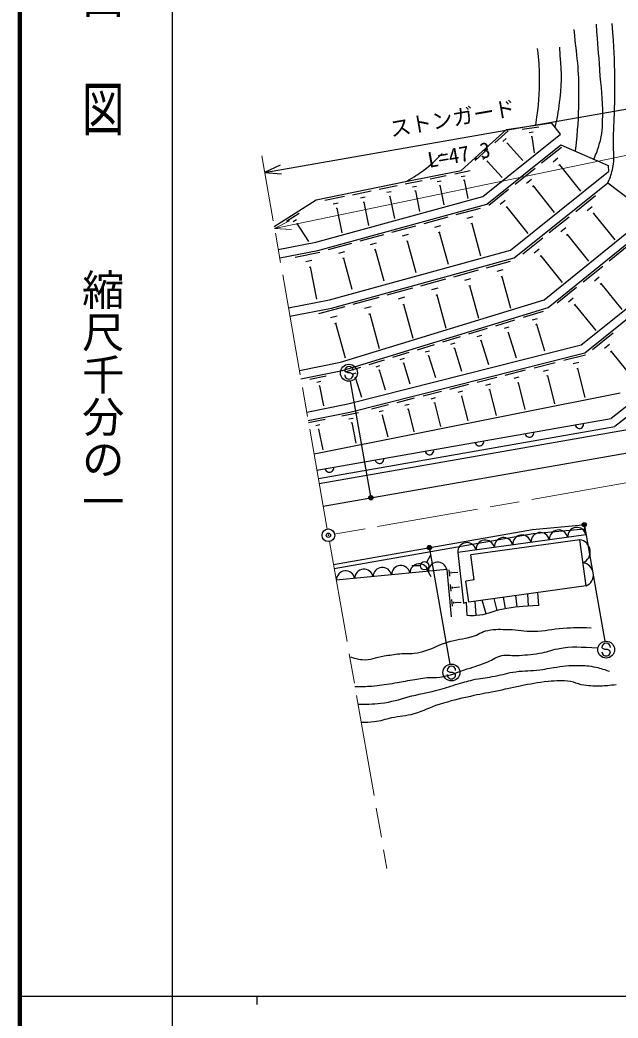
# Model space of a CAD drawing. Units: millimetres, scale not verified. Extents: x 40000 to 680000, y 20000 to 380000.
# Drawn here: x 40000 to 110696, y 202409 to 320402 of the extents above; entities that cross this region are included whole.
import ezdxf
from ezdxf.enums import TextEntityAlignment as Align

# ---------------------------------------------------------------- set-up
doc = ezdxf.new("R2010")
doc.units = ezdxf.units.MM
doc.header["$LTSCALE"] = 1000
doc.header["$PDMODE"] = 32
doc.header["$PDSIZE"] = 500
doc.linetypes.add('CHAIN', pattern=[18.5, 12, -1.5, 3.5, -1.5])
for name, color, linetype, lineweight in [('M-BGD', 7, 'Continuous', 25), ('M-BMK', 2, 'CHAIN', 13), ('M-BMK-SRVR', 3, 'Continuous', 25), ('M-STR-HTXT', 7, 'Continuous', 13), ('M-STR-STRC', 7, 'Continuous', 25), ('M-TTL', 2, 'Continuous', 140), ('M-TTL-BAND', 7, 'Continuous', 25)]:
    doc.layers.add(name, color=color, linetype=linetype, lineweight=lineweight)
doc.styles.add('@ＭＳ ゴシック', font='')
doc.styles.add('ＭＳ ゴシック', font='')
doc.styles.get('@ＭＳ ゴシック').set_extended_font_data('@MS Gothic')
doc.styles.get('ＭＳ ゴシック').set_extended_font_data('MS Gothic')

msp = doc.modelspace()

# ---------------------------------------------------------------- linework, layer by layer
at = {"layer": 'M-BGD'}
for p, q in [((97502, 307466), (102839, 308243)), ((103910, 306907), (102839, 308243)), ((92148, 302624), (97502, 307466)), ((94723, 299544), (103910, 306907)), ((96131, 305889), (97701, 307308)), ((99354, 307483), (101344, 307773)), ((100173, 307094), (100671, 307167)), ((95187, 298634), (103932, 305643)), ((97075, 306029), (97467, 306383)), ((97577, 305769), (97675, 305858)), ((97626, 305814), (99462, 303783)), ((100432, 306624), (100556, 306642)), ((100494, 306633), (100779, 304677)), ((103932, 305643), (109540, 303194)), ((93814, 303793), (95316, 305152)), ((101667, 303507), (104007, 305383)), ((94717, 303927), (95092, 304267)), ((95197, 303679), (95291, 303764)), ((95244, 303721), (96987, 301794)), ((103013, 303625), (103599, 304094)), ((103702, 303216), (103848, 303333)), ((103775, 303275), (106277, 300153)), ((85575, 301316), (92148, 302624)), ((91392, 302215), (93211, 302586)), ((97970, 293176), (109569, 302471)), ((98545, 301005), (100886, 302881)), ((109540, 303194), (109569, 302471)), ((75025, 299125), (85575, 301316)), ((85525, 301015), (87537, 301427)), ((88483, 301620), (90398, 302011)), ((89299, 301288), (89778, 301386)), ((92168, 301899), (92622, 301992)), ((92431, 301479), (92545, 301502)), ((92488, 301491), (92938, 299288)), ((98434, 292266), (109497, 301133)), ((99892, 301124), (100477, 301593)), ((109497, 301133), (114415, 297405)), ((79307, 299745), (81524, 300198)), ((82467, 300391), (84580, 300822)), ((83367, 300024), (83895, 300132)), ((86382, 300667), (86885, 300769)), ((86673, 300202), (86799, 300228)), ((86736, 300215), (87239, 297753)), ((89576, 300846), (89696, 300871)), ((89636, 300858), (90110, 298539)), ((95424, 298504), (97765, 300380)), ((100581, 300714), (100727, 300832)), ((100654, 300773), (103156, 297652)), ((70049, 295979), (75025, 299125)), ((74976, 294136), (94723, 299544)), ((75206, 293162), (95187, 298634)), ((76041, 299078), (78365, 299553)), ((77031, 298675), (77612, 298793)), ((80251, 299361), (80805, 299474)), ((80572, 298849), (80711, 298877)), ((80642, 298863), (81206, 296101)), ((83673, 299537), (83805, 299564)), ((83739, 299550), (84272, 296940)), ((96771, 298622), (97356, 299091)), ((105698, 297767), (108046, 299649)), ((71508, 296606), (73018, 297560)), ((77368, 298138), (77513, 298168)), ((77440, 298153), (78037, 295233)), ((91578, 297387), (94436, 298169)), ((97460, 298213), (97606, 298330)), ((97533, 298271), (100034, 295150)), ((101965, 287321), (114415, 297405)), ((107049, 297886), (107636, 298356)), ((107740, 297475), (107886, 297593)), ((107813, 297534), (110318, 294408)), ((72313, 296586), (72690, 296825)), ((72693, 296298), (72787, 296358)), ((72740, 296328), (74088, 294196)), ((87765, 296342), (90598, 297118)), ((92845, 296966), (93560, 297161)), ((93309, 296325), (93488, 296374)), ((93398, 296349), (94445, 292527)), ((102444, 286422), (114640, 296299)), ((102565, 295256), (104921, 297144)), ((80212, 294274), (82997, 295037)), ((83977, 295305), (86786, 296074)), ((85222, 294891), (85925, 295083)), ((89022, 295925), (89730, 296119)), ((89481, 295289), (89658, 295338)), ((89570, 295314), (90607, 291528)), ((103920, 295375), (104509, 295847)), ((104613, 294963), (104760, 295081)), ((104687, 295022), (107202, 291884)), ((70529, 293248), (74976, 294136)), ((76472, 293249), (79233, 294006)), ((81447, 293864), (82144, 294054)), ((85678, 294261), (85854, 294309)), ((85766, 294285), (86793, 290536)), ((99423, 292738), (101787, 294633)), ((109660, 291945), (111968, 293814)), ((70702, 292263), (75206, 293162)), ((72535, 292374), (75464, 292958)), ((76587, 287319), (97970, 293176)), ((77697, 292843), (78387, 293032)), ((81899, 293239), (82073, 293287)), ((81986, 293263), (83003, 289550)), ((100783, 292857), (101374, 293331)), ((73780, 291861), (74512, 292007)), ((76817, 286345), (98434, 292266)), ((78144, 292223), (78317, 292271)), ((78231, 292247), (79238, 288570)), ((95148, 291106), (98001, 291888)), ((101479, 292444), (101626, 292563)), ((101553, 292503), (104077, 289353)), ((106333, 281983), (118512, 291758)), ((74201, 291184), (74384, 291220)), ((74292, 291202), (75054, 287383)), ((91294, 290051), (94206, 290848)), ((96413, 290686), (97126, 290882)), ((106579, 289449), (108880, 291313)), ((106789, 281067), (119495, 291265)), ((87381, 288979), (90352, 289793)), ((92585, 289622), (93313, 289821)), ((96876, 290046), (97054, 290095)), ((96965, 290071), (97993, 286317)), ((107908, 289573), (108483, 290039)), ((108590, 289173), (108734, 289289)), ((108662, 289231), (111147, 286163)), ((83408, 287891), (86439, 288721)), ((88698, 288542), (89441, 288745)), ((89180, 287875), (89366, 287926)), ((93057, 288969), (93239, 289019)), ((93148, 288994), (94200, 285153)), ((103505, 286960), (105800, 288818)), ((71740, 286352), (76587, 287319)), ((77870, 279927), (101965, 287321)), ((79374, 286786), (82467, 287633)), ((84752, 287445), (85510, 287652)), ((85244, 286764), (85433, 286816)), ((85339, 286790), (86439, 282771)), ((89273, 287900), (90349, 283971)), ((104830, 287083), (105404, 287548)), ((105510, 286684), (105653, 286800)), ((105582, 286742), (108058, 283684)), ((71913, 285367), (76817, 286345)), ((75340, 285681), (78433, 286529)), ((78115, 278957), (102444, 286422)), ((80745, 286331), (81519, 286542)), ((81247, 285637), (81440, 285690)), ((81344, 285663), (82469, 281553)), ((99503, 285258), (101871, 285985)), ((76711, 285226), (77485, 285438)), ((77213, 284532), (77406, 284585)), ((77310, 284558), (78435, 280448)), ((96241, 284257), (98515, 284955)), ((100573, 284939), (101165, 285120)), ((100977, 284415), (101125, 284460)), ((101051, 284438), (102015, 281296)), ((93070, 283284), (95253, 283954)), ((97268, 283950), (97836, 284125)), ((97655, 283447), (97798, 283491)), ((97726, 283469), (98647, 280470)), ((107680, 281461), (110129, 283426)), ((86997, 281420), (89005, 282037)), ((89990, 282339), (92084, 282982)), ((90936, 282056), (91460, 282217)), ((94056, 282990), (94602, 283157)), ((94428, 282507), (94565, 282549)), ((94497, 282528), (95374, 279669)), ((109090, 281586), (109702, 282077)), ((78760, 275006), (106333, 281983)), ((78980, 274031), (106789, 281067)), ((84089, 280528), (86013, 281119)), ((87904, 281150), (88406, 281304)), ((91293, 281593), (91424, 281633)), ((91358, 281613), (92194, 278890)), ((104272, 280172), (106855, 280825)), ((109811, 281158), (109964, 281281)), ((109887, 281220), (112510, 277952)), ((73037, 278963), (77870, 279927)), ((81263, 279661), (83106, 280227)), ((84958, 280268), (85439, 280416)), ((85286, 279843), (85406, 279880)), ((85346, 279861), (86102, 277397)), ((88246, 280705), (88372, 280744)), ((88309, 280725), (89105, 278133)), ((100776, 279287), (103271, 279919)), ((105404, 279771), (106050, 279935)), ((119380, 280784), (109878, 273273)), ((120000, 280000), (110300, 272332)), ((73211, 277978), (78115, 278957)), ((78437, 278794), (80281, 279360)), ((79270, 278545), (79731, 278687)), ((82096, 279412), (82556, 279554)), ((82410, 279005), (82525, 279040)), ((82467, 279022), (83185, 276682)), ((97369, 278425), (99776, 279034)), ((101870, 278900), (102493, 279058)), ((105810, 279187), (105971, 279227)), ((105891, 279207), (106765, 275751)), ((74258, 277932), (76195, 278318)), ((75081, 277592), (75565, 277689)), ((79584, 278137), (79699, 278173)), ((79642, 278155), (80360, 275815)), ((90808, 276765), (93048, 277332)), ((94046, 277585), (96370, 278172)), ((95064, 277224), (95645, 277371)), ((98424, 278052), (99026, 278204)), ((98802, 277507), (98952, 277545)), ((98877, 277526), (99684, 274338)), ((102261, 278336), (102417, 278375)), ((102339, 278356), (103179, 275035)), ((74768, 269111), (110930, 276327)), ((75359, 277144), (75480, 277168)), ((75420, 277156), (75894, 274782)), ((87650, 275966), (89811, 276513)), ((91790, 276418), (92350, 276559)), ((95429, 276699), (95574, 276735)), ((95502, 276717), (96276, 273658)), ((73903, 274037), (78760, 275006)), ((81571, 274428), (83577, 274936)), ((84572, 275188), (86654, 275714)), ((85485, 274865), (86005, 274996)), ((88597, 275631), (89137, 275768)), ((88936, 275142), (89071, 275176)), ((89004, 275159), (89715, 272348)), ((92141, 275911), (92281, 275946)), ((92211, 275928), (92954, 272995)), ((74076, 273052), (78980, 274031)), ((78048, 273590), (80009, 273981)), ((82450, 274117), (82952, 274244)), ((85811, 274393), (85942, 274426)), ((85877, 274410), (86558, 271718)), ((74125, 272807), (76087, 273198)), ((75109, 267167), (109878, 273273)), ((78881, 273246), (79372, 273344)), ((79163, 272792), (79285, 272817)), ((79224, 272805), (79713, 270353)), ((82765, 273663), (82891, 273695)), ((82828, 273679), (83479, 271104)), ((74959, 272463), (75449, 272561)), ((75240, 272010), (75363, 272034)), ((75282, 266182), (110300, 272332)), ((75302, 272022), (75791, 269570)), ((75386, 265591), (114766, 272507)), ((75853, 262932), (117754, 270291)), ((77064, 256038), (100603, 260172)), ((77150, 255545), (100670, 259676)), ((100603, 260172), (106549, 260721)), ((100670, 259676), (106744, 260236)), ((106712, 260585), (106744, 260236)), ((106906, 259551), (106744, 260236)), ((106906, 259551), (91741, 257459)), ((106170, 258945), (93292, 257168)), ((106922, 253497), (106170, 258945)), ((91741, 257459), (92412, 251458)), ((88080, 256320), (88580, 257186)), ((93703, 254196), (93292, 257168)), ((90453, 255417), (77393, 254160)), ((87330, 255887), (86330, 255887)), ((88080, 255454), (88580, 254588)), ((90453, 255417), (90959, 249831)), ((90704, 255408), (90772, 254657)), ((90918, 255144), (90935, 254956)), ((91112, 255090), (91116, 255043)), ((91114, 255067), (91751, 255125)), ((93703, 254196), (92712, 254059)), ((93054, 251583), (92712, 254059)), ((90863, 253657), (90933, 252888)), ((91082, 253386), (91099, 253194)), ((91281, 253332), (91285, 253284)), ((91283, 253308), (91947, 253368)), ((106922, 253497), (93054, 251583)), ((100125, 251117), (100030, 252546)), ((101333, 251195), (101232, 252712)), ((91024, 251888), (91095, 251100)), ((91247, 251610), (91265, 251413)), ((91451, 251554), (91456, 251505)), ((91453, 251530), (92145, 251593)), ((92412, 251458), (92793, 251568)), ((92881, 249987), (92793, 251568)), ((93912, 249987), (93817, 251688)), ((95092, 250185), (94645, 251802)), ((96422, 250602), (96051, 251997)), ((97404, 250809), (97167, 252151)), ((98757, 251006), (98610, 252350))]:
    msp.add_line(p, q, dxfattribs=at)
msp.add_circle((87830, 255887), 500, dxfattribs=at)
for centre, radius, start, end in [((106134, 272616), 500, 189.96078, 9.96078), ((100225, 271578), 500, 189.96078, 9.96078), ((94315, 270540), 500, 189.96078, 9.96078), ((88406, 269502), 500, 189.96078, 9.96078), ((82496, 268465), 500, 189.96078, 9.96078), ((76586, 267427), 500, 189.96078, 9.96078), ((101503, 258711), 1097, 12.74163, 182.97295), ((103669, 259010), 1097, 12.74163, 182.97295), ((105835, 259309), 1097, 12.74163, 182.97295), ((92837, 257516), 1097, 12.74163, 182.97295), ((95004, 257815), 1097, 12.74163, 182.97295), ((97170, 258113), 1097, 12.74163, 182.97295), ((99336, 258412), 1097, 12.74163, 182.97295), ((105987, 257532), 1425, 293.11241, 82.60217), ((87197, 255010), 1097, 10.3761, 180.62144), ((89373, 255220), 1097, 10.3761, 180.62144), ((106363, 254808), 1425, 293.11241, 82.60217), ((78491, 254172), 1097, 10.3761, 180.62144), ((80667, 254381), 1097, 10.3761, 180.62144), ((82844, 254591), 1097, 10.3761, 180.62144), ((85020, 254801), 1097, 10.3761, 180.62144)]:
    msp.add_arc(centre, radius, start, end, dxfattribs=at)
for points, knots in [([(107823, 303944), (108183, 304720), (108276, 305003), (108484, 305709), (108854, 306968), (108867, 307732), (108886, 309044), (108918, 311182), (108688, 312374), (108541, 314507), (108396, 316620), (108344, 317288), (108139, 319913)], [0, 0, 0, 0, 1, 1, 1, 2, 2, 2, 3, 3, 3, 4, 4, 4, 4]), ([(109497, 301133), (109839, 301915), (109935, 302219), (110094, 302949), (110339, 304068), (110127, 304736), (110151, 305881), (110214, 308824), (110375, 310472), (110324, 313415), (110280, 315990), (110227, 316865), (110000, 320000)], [0, 0, 0, 0, 1, 1, 1, 2, 2, 2, 3, 3, 3, 4, 4, 4, 4]), ([(105665, 304886), (105976, 307707), (106032, 308571), (106068, 310942), (106119, 314206), (105931, 315396), (105493, 319281)], [0, 0, 0, 0, 1, 1, 1, 2, 2, 2, 2]), ([(100994, 307974), (101311, 310641), (101468, 311464), (101416, 313710), (101386, 315008), (101368, 315485), (101195, 317027)], [0, 0, 0, 0, 1, 1, 1, 2, 2, 2, 2]), ([(103260, 307718), (103620, 309276), (103692, 309787), (103849, 311130), (104123, 313475), (103986, 314388), (103812, 317175)], [0, 0, 0, 0, 1, 1, 1, 2, 2, 2, 2]), ([(85730, 301347), (86687, 301910), (86979, 302095), (87725, 302654), (88638, 303339), (88932, 303650), (89899, 304607)], [0, 0, 0, 0, 1, 1, 1, 2, 2, 2, 2]), ([(101333, 251195), (99271, 251060), (98638, 251049), (96945, 250723), (95748, 250493), (95130, 250045), (93912, 249987), (93510, 249968), (93348, 249952), (92881, 249987)], [0, 0, 0, 0, 1, 1, 1, 2, 2, 2, 3, 3, 3, 3]), ([(78980, 245129), (79595, 244904), (79861, 244852), (80445, 244788), (81469, 244676), (82029, 245058), (83047, 245213), (83771, 245323), (84175, 245408), (84904, 245478), (85565, 245541), (85944, 245454), (86603, 245531), (87153, 245595), (87455, 245686), (87983, 245850), (89006, 246166), (89509, 246542), (90531, 246858), (91646, 247203), (92333, 247161), (93451, 247495), (94200, 247719), (94543, 248081), (95309, 248238), (96244, 248431), (96796, 248351), (97751, 248345), (98915, 248336), (99560, 248108), (100724, 248132), (102099, 248161), (102853, 248424), (104227, 248504), (105511, 248579), (105958, 248576), (107518, 248557)], [0, 0, 0, 0, 1, 1, 1, 2, 2, 2, 3, 3, 3, 4, 4, 4, 5, 5, 5, 6, 6, 6, 7, 7, 7, 8, 8, 8, 9, 9, 9, 10, 10, 10, 11, 11, 11, 12, 12, 12, 12]), ([(79599, 241601), (80526, 241597), (80796, 241603), (81560, 241656), (82520, 241723), (83051, 241830), (84002, 241974), (84835, 242101), (85295, 242207), (86125, 242346), (86912, 242478), (87348, 242596), (88143, 242665), (88721, 242714), (89054, 242637), (89629, 242718), (90935, 242900), (91611, 243273), (92867, 243673), (93829, 243980), (94373, 244144), (95309, 244523), (95963, 244787), (96264, 245123), (96955, 245266), (97584, 245396), (97958, 245239), (98600, 245266), (99703, 245312), (100321, 245373), (101414, 245531), (102270, 245655), (102713, 245903), (103564, 246062), (105398, 246406), (106163, 246272), (108341, 246168)], [0, 0, 0, 0, 1, 1, 1, 2, 2, 2, 3, 3, 3, 4, 4, 4, 5, 5, 5, 6, 6, 6, 7, 7, 7, 8, 8, 8, 9, 9, 9, 10, 10, 10, 11, 11, 11, 12, 12, 12, 12]), ([(79964, 239525), (81410, 239515), (81885, 239518), (83100, 239692), (84389, 239876), (85071, 240186), (86338, 240488), (87600, 240789), (88323, 240892), (89576, 241231), (90456, 241469), (90929, 241669), (91805, 241921), (92588, 242147), (93025, 242285), (93823, 242452), (94727, 242642), (95251, 242651), (96158, 242824), (97117, 243007), (97632, 243227), (98600, 243355), (99713, 243501), (100351, 243440), (101467, 243567), (101927, 243619), (102175, 243719), (102635, 243779), (103823, 243935), (104488, 244100), (105687, 244098), (106519, 244096), (106993, 244092), (107810, 243939), (108552, 243800), (108834, 243706), (109668, 243408)], [0, 0, 0, 0, 1, 1, 1, 2, 2, 2, 3, 3, 3, 4, 4, 4, 5, 5, 5, 6, 6, 6, 7, 7, 7, 8, 8, 8, 9, 9, 9, 10, 10, 10, 11, 11, 11, 12, 12, 12, 12]), ([(110491, 241815), (109607, 241697), (109329, 241668), (108580, 241656), (107707, 241642), (107206, 241641), (106351, 241815), (105843, 241919), (105589, 242108), (105077, 242187), (104052, 242344), (103455, 242282), (102422, 242187), (101126, 242068), (100411, 241894), (99131, 241656), (97964, 241439), (97321, 241259), (96158, 241019), (95019, 240783), (94373, 240693), (93239, 240435), (91787, 240105), (90969, 239926), (89549, 239479), (88366, 239107), (87768, 238708), (86577, 238365), (85564, 238073), (84953, 238103), (83922, 237887), (83110, 237717), (82677, 237499), (81852, 237409), (81267, 237345), (81040, 237336), (80346, 237350)], [0, 0, 0, 0, 1, 1, 1, 2, 2, 2, 3, 3, 3, 4, 4, 4, 5, 5, 5, 6, 6, 6, 7, 7, 7, 8, 8, 8, 9, 9, 9, 10, 10, 10, 11, 11, 11, 12, 12, 12, 12])]:
    msp.add_open_spline(points, degree=3, knots=knots, dxfattribs=at)
at = {"layer": 'M-BMK'}
for p, q in [((76329, 260223), (68579, 304352)), ((148752, 272181), (77197, 259615)), ((76588, 258746), (83377, 220088))]:
    msp.add_line(p, q, dxfattribs=at)
at = {"layer": 'M-BMK-SRVR'}
msp.add_circle((76458, 259485), 750, dxfattribs=at)
msp.add_point((76458, 259485), dxfattribs=at)
at = {"layer": 'M-STR-HTXT'}
for p, q in [((70090, 295745), (172299, 317024)), ((71876, 296645), (70090, 295745)), ((70090, 295745), (72087, 295632))]:
    msp.add_line(p, q, dxfattribs=at)
at = {"layer": 'M-STR-STRC'}
for p, q in [((68924, 302383), (114191, 310332)), ((70738, 303227), (68924, 302383)), ((68924, 302383), (70917, 302207)), ((78492, 278835), (78393, 278953)), ((78737, 278696), (78492, 278835)), ((79038, 278693), (78737, 278696)), ((79283, 278582), (79038, 278693)), ((79389, 278445), (79283, 278582)), ((81456, 264068), (79060, 277710)), ((106724, 260587), (109120, 246945)), ((88429, 257881), (90824, 244240)), ((108897, 246101), (108798, 246219)), ((109142, 245962), (108897, 246101)), ((109443, 245959), (109142, 245962)), ((109688, 245847), (109443, 245959)), ((109794, 245711), (109688, 245847)), ((90602, 243395), (90502, 243514)), ((90847, 243256), (90602, 243395)), ((91148, 243254), (90847, 243256)), ((91393, 243142), (91148, 243254)), ((91499, 243006), (91393, 243142))]:
    msp.add_line(p, q, dxfattribs=at)
for centre, radius in [((78887, 278695), 1000), ((81482, 263921), 150), ((81482, 263921), 120), ((81482, 263921), 90), ((81482, 263921), 60), ((81482, 263921), 30), ((106698, 260734), 150), ((106698, 260734), 120), ((106698, 260734), 90), ((106698, 260734), 60), ((106698, 260734), 30), ((88403, 258029), 150), ((88403, 258029), 120), ((88403, 258029), 90), ((88403, 258029), 60), ((88403, 258029), 30), ((109293, 245960), 1000), ((90997, 243255), 1000)]:
    msp.add_circle(centre, radius, dxfattribs=at)
for centre, start, end in [((78893, 278949), 359.55488, 179.55488), ((78889, 278449), 179.55488, 359.55488), ((109298, 246215), 359.55488, 179.55488), ((109294, 245715), 179.55488, 359.55488), ((91002, 243510), 359.55488, 179.55488), ((90999, 243010), 179.55488, 359.55488)]:
    msp.add_arc(centre, 500, start, end, dxfattribs=at)
for p in [(81482, 263921), (106698, 260734), (88403, 258029)]:
    msp.add_point(p, dxfattribs=at)
at = {"layer": 'M-TTL'}
msp.add_line((40000, 380000), (40000, 20000), dxfattribs=at)
at = {"layer": 'M-TTL-BAND'}
for p, q in [((58000, 370000), (58000, 20000)), ((40000, 205000), (579000, 205000)), ((68000, 205000), (68000, 204000))]:
    msp.add_line(p, q, dxfattribs=at)

# ---------------------------------------------------------------- texts
at = {"layer": 'M-STR-STRC', "style": 'ＭＳ ゴシック'}
msp.add_text('ストンガード', height=1833, rotation=9.961, dxfattribs=at).set_placement((91385, 307342), align=Align.BOTTOM_CENTER)
at = {"layer": 'M-STR-STRC', "style": '@ＭＳ ゴシック'}
msp.add_text('L=47.3', height=1833, rotation=9.961, dxfattribs=at).set_placement((91731, 305373), align=Align.TOP_CENTER)
at = {"layer": 'M-TTL-BAND', "style": '@ＭＳ ゴシック', "width": 1.4}
msp.add_text('平  面  図', height=3666, rotation=270, dxfattribs=at).set_placement((49777, 306475), align=Align.MIDDLE_RIGHT)
at = {"layer": 'M-TTL-BAND', "style": '@ＭＳ ゴシック'}
msp.add_text('縮尺千分の一', height=3666, rotation=270, dxfattribs=at).set_placement((49777, 261030), align=Align.MIDDLE_RIGHT)

doc.saveas('drawing.dxf')
